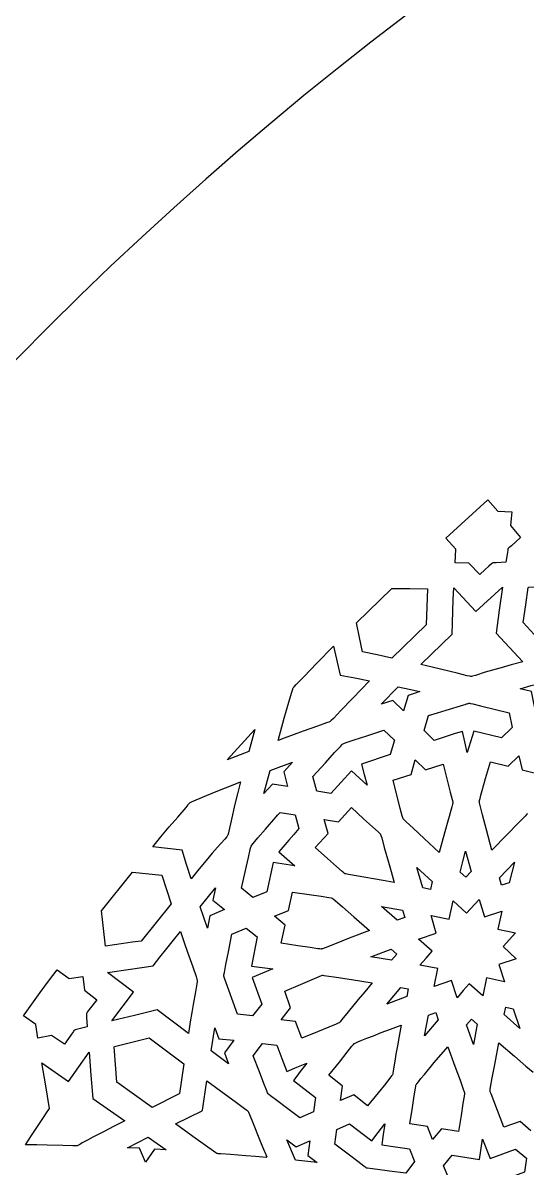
# Model space of a CAD drawing. Extents: x 2600 to 3740, y -1616 to -476.
# Drawn here: x 2762.5 to 2845.1, y -780.9 to -593.1 of the extents above; entities that cross this region are included whole.
import ezdxf

# ---------------------------------------------------------------- set-up
doc = ezdxf.new("R2010")
doc.units = 0
doc.layers.add('LAYER_1', color=18, linetype='CONTINUOUS')
doc.layers.add('LAYER_2', color=174, linetype='CONTINUOUS')

msp = doc.modelspace()

# ---------------------------------------------------------------- linework, layer by layer
at = {"layer": 'LAYER_1'}
for points in [[(2842.41, -675.5), (2844.03, -677.47), (2842.54, -678.82), (2842.14, -679.18), (2842.03, -679.28), (2841.98, -679.34), (2841.94, -679.51), (2841.88, -679.94), (2841.64, -681.54), (2840.04, -681.61), (2839.61, -681.64), (2839.49, -681.65), (2839.43, -681.66), (2839.37, -681.7), (2839.26, -681.8), (2838.86, -682.16), (2838.24, -682.74), (2837.38, -683.52), (2835.59, -681.7), (2833.32, -681.64), (2833.46, -679.38), (2831.79, -677.56), (2838.69, -671.28), (2840.32, -673.14), (2841.46, -673.19), (2842.59, -673.25), (2842.5, -674.37)], [(2828.58, -691.8), (2822.95, -697.25), (2820.55, -696.73), (2818.14, -696.23), (2817.63, -693.86), (2817.15, -691.49), (2822.96, -685.86), (2825.87, -685.86), (2828.77, -685.87), (2828.67, -688.83)], [(2840.03, -693.15), (2844.42, -697.85), (2842.52, -698.35), (2840.86, -698.82), (2839.44, -699.23), (2838.27, -699.58), (2836.64, -700.08), (2836.18, -700.21), (2836.03, -700.25), (2835.95, -700.26), (2835.87, -700.25), (2835.73, -700.23), (2835.28, -700.13), (2833.68, -699.74), (2831.15, -699.13), (2829.53, -698.74), (2827.69, -698.32), (2832.82, -693.34), (2832.87, -691.44), (2832.93, -689.53), (2833, -687.63), (2833.09, -685.73), (2836.72, -689.61), (2841.09, -685.63), (2840.55, -689.39)], [(2854.16, -695.37), (2854.11, -695.39), (2854.1, -695.43), (2849.29, -696.64), (2844.5, -691.41), (2844.9, -688.54), (2845.31, -685.68), (2845.37, -685.67), (2845.38, -685.62), (2848.26, -685.49), (2851.14, -685.37), (2855.84, -690.69)], [(2804.33, -710.74), (2805.32, -707.12), (2806.06, -704.48), (2806.33, -703.53), (2806.54, -702.82), (2806.69, -702.35), (2806.74, -702.21), (2806.78, -702.13), (2806.83, -702.06), (2806.94, -701.94), (2807.29, -701.56), (2808.58, -700.24), (2810.62, -698.15), (2813.4, -695.3), (2814.45, -700.04), (2816.86, -700.51), (2819.27, -701), (2816.57, -703.79), (2814.61, -705.84), (2813.37, -707.13), (2813.01, -707.49), (2812.89, -707.59), (2812.82, -707.65), (2812.63, -707.73), (2812.22, -707.88), (2810.75, -708.4), (2808.43, -709.22), (2806.96, -709.76), (2805.27, -710.38)], [(2825.62, -703.36), (2824.86, -705.89), (2823.13, -704.18), (2821.21, -704.82), (2823.97, -701.97), (2825.76, -702.35), (2827.55, -702.75), (2826.58, -703.05)], [(2848.2, -703.37), (2846.33, -705.18), (2845.82, -702.74), (2843.98, -702.27), (2845.79, -701.76), (2846.7, -701.51), (2847.62, -701.27), (2850.06, -703.88)], [(2842.68, -708.63), (2840.92, -710.34), (2836.38, -709.23), (2835.83, -710.97), (2835.56, -711.85), (2835.3, -712.72), (2834.9, -711), (2834.51, -709.29), (2833.34, -709.63), (2832.18, -710), (2829.87, -710.74), (2828.24, -709.13), (2828.97, -706.66), (2830.41, -706.2), (2831.84, -705.77), (2834.73, -704.93), (2834.97, -704.85), (2835.2, -704.76), (2835.32, -704.72), (2835.44, -704.68), (2835.56, -704.66), (2835.69, -704.65), (2835.86, -704.67), (2836.22, -704.75), (2837.47, -705.06), (2842.16, -706.24)], [(2799.5, -712.57), (2795.97, -713.92), (2800.5, -708.93)], [(2822.68, -713.08), (2817.99, -714.63), (2818.43, -716.35), (2818.88, -718.07), (2816.36, -715.71), (2812.96, -719.44), (2810.65, -719.04), (2810.01, -716.65), (2812.06, -714.4), (2813.55, -712.75), (2814.51, -711.72), (2814.78, -711.43), (2814.92, -711.3), (2815.1, -711.23), (2815.46, -711.1), (2816.76, -710.66), (2818.83, -709.99), (2821.65, -709.06), (2823.37, -710.73)], [(2805.23, -715.89), (2805.87, -718.3), (2803.39, -717.9), (2801.97, -719.46), (2802.98, -715.7), (2806.64, -714.33)], [(2830.73, -729.14), (2828.24, -726.83), (2826.42, -725.15), (2825.27, -724.08), (2824.95, -723.77), (2824.86, -723.67), (2824.81, -723.61), (2824.75, -723.45), (2824.65, -723.11), (2824.32, -721.88), (2823.15, -717.27), (2826.1, -716.31), (2826.78, -713.94), (2828.44, -715.55), (2831.36, -714.62), (2832.03, -717.28), (2832.53, -719.22), (2832.85, -720.45), (2832.93, -720.8), (2832.95, -720.97), (2832.94, -721.05), (2832.91, -721.19), (2832.79, -721.64), (2832.32, -723.21), (2832, -724.34), (2831.62, -725.71), (2831.19, -727.3)], [(2790.04, -733.41), (2789.3, -731.07), (2788.57, -728.72), (2786.17, -728.44), (2783.76, -728.18), (2784.43, -727.36), (2785.1, -726.54), (2786.47, -724.93), (2787.85, -723.32), (2789.22, -721.72), (2789.39, -721.51), (2789.55, -721.3), (2789.63, -721.19), (2789.72, -721.09), (2789.81, -721), (2789.91, -720.92), (2790.1, -720.82), (2790.49, -720.64), (2791.9, -720.04), (2794.15, -719.13), (2797.23, -717.89), (2798.15, -717.53), (2797.65, -719.49), (2797.23, -721.22), (2796.6, -723.92), (2796.21, -725.64), (2796.09, -726.12), (2796.05, -726.27), (2796.02, -726.35), (2795.97, -726.42), (2795.88, -726.54), (2795.55, -726.93), (2794.35, -728.27), (2793.51, -729.24), (2792.5, -730.42), (2791.34, -731.81)], [(2807.71, -725.21), (2806.87, -726.15), (2806.05, -727.1), (2804.41, -729.02), (2807.02, -731.28), (2803.52, -730.77), (2802.43, -735.56), (2800.15, -736.48), (2798.31, -734.94), (2798.96, -732.06), (2799.43, -729.95), (2799.74, -728.62), (2799.83, -728.24), (2799.89, -728.06), (2799.98, -727.93), (2800.2, -727.66), (2800.97, -726.74), (2802.22, -725.29), (2803.94, -723.33), (2804.28, -722.95), (2804.63, -722.57), (2807.08, -722.96)], [(2823.34, -734.03), (2821.52, -733.7), (2819.92, -733.42), (2817.42, -732.99), (2815.84, -732.72), (2815.4, -732.63), (2815.26, -732.6), (2815.19, -732.57), (2815.05, -732.47), (2814.78, -732.25), (2813.85, -731.42), (2812.38, -730.1), (2810.37, -728.32), (2812.5, -725.98), (2811.86, -723.7), (2814.21, -724.1), (2816.33, -721.76), (2818.32, -723.58), (2819.79, -724.9), (2820.7, -725.74), (2820.96, -725.98), (2821.07, -726.11), (2821.1, -726.18), (2821.15, -726.31), (2821.28, -726.74), (2821.71, -728.28), (2822.39, -730.71), (2822.83, -732.26)], [(2835.95, -732.23), (2835.07, -733.19), (2834.15, -732.34), (2834.59, -730.62), (2835.04, -728.92)], [(2829.26, -735.16), (2828.02, -734.92), (2827.05, -731.59), (2829.57, -733.9)], [(2842.16, -734.1), (2840.93, -734.47), (2840.59, -733.27), (2843.05, -730.73)], [(2786.75, -737.52), (2781.86, -743.63), (2780.4, -743.82), (2778.94, -744.03), (2776.02, -744.47), (2775.67, -741.57), (2775.51, -740.12), (2775.36, -738.66), (2780.42, -732.35), (2785.22, -732.82), (2785.99, -735.17)], [(2793.62, -736.93), (2795.5, -738.48), (2793.1, -739.52), (2792.71, -741.52), (2791.54, -738.03), (2794.03, -734.93)], [(2804.83, -744.01), (2805.48, -741.02), (2803.7, -739.54), (2806.01, -738.62), (2806.67, -735.62), (2809.39, -736.01), (2811.38, -736.3), (2812.63, -736.49), (2812.98, -736.56), (2813.15, -736.6), (2813.22, -736.64), (2813.32, -736.72), (2813.66, -737.01), (2814.85, -738.04), (2816.71, -739.68), (2819.27, -741.91), (2815.95, -743.18), (2813.53, -744.13), (2812, -744.73), (2811.56, -744.89), (2811.43, -744.93), (2811.35, -744.95), (2811.17, -744.94), (2810.82, -744.89), (2809.56, -744.7), (2807.56, -744.4)], [(2840.3, -741.69), (2843.2, -742.31), (2841.17, -744.54), (2843.35, -746.54), (2840.51, -747.47), (2841.41, -750.3), (2838.49, -749.69), (2837.85, -752.6), (2835.62, -750.63), (2834.63, -751.77), (2833.65, -752.92), (2832.7, -750.08), (2829.88, -751.1), (2830.48, -748.12), (2827.55, -747.59), (2828.55, -746.43), (2829.56, -745.27), (2827.34, -743.31), (2830.24, -742.32), (2829.37, -739.46), (2832.32, -740.04), (2833.02, -737.07), (2835.2, -739.07), (2837.27, -736.8), (2838.12, -739.67), (2840.98, -738.73)], [(2825.06, -739.78), (2823.83, -740.21), (2821.27, -737.95), (2824.69, -738.57)], [(2799.93, -747.75), (2803.42, -748.17), (2800.06, -749.61), (2801.62, -754), (2800.09, -755.91), (2797.64, -755.63), (2796, -751.11), (2795.56, -749.9), (2795.45, -749.55), (2795.41, -749.38), (2795.43, -749.2), (2795.49, -748.82), (2795.74, -747.49), (2796.16, -745.39), (2796.73, -742.51), (2799.08, -741.5), (2800.85, -742.95)], [(2789.59, -758.8), (2784.46, -754.93), (2780.75, -755.82), (2777.05, -756.73), (2780.6, -752), (2776.36, -748.8), (2780.09, -748.24), (2783.83, -747.69), (2784.93, -746.28), (2786.04, -744.88), (2787.16, -743.49), (2788.28, -742.09), (2788.9, -743.88), (2789.44, -745.44), (2790.3, -747.88), (2790.85, -749.43), (2790.99, -749.86), (2791.03, -750), (2791.05, -750.08), (2791.03, -750.26), (2790.97, -750.63), (2790.74, -751.94), (2790.37, -754.02), (2790.15, -755.35), (2789.9, -756.86)], [(2822.9, -746.79), (2819.5, -746.22), (2822.81, -744.98), (2823.75, -745.8)], [(2772.57, -751.68), (2774.57, -753.27), (2773.35, -754.87), (2773.03, -755.3), (2772.94, -755.43), (2772.91, -755.49), (2772.9, -755.67), (2772.92, -756.09), (2773, -757.69), (2771.46, -758.11), (2771.05, -758.22), (2770.93, -758.25), (2770.88, -758.28), (2770.83, -758.33), (2770.74, -758.45), (2770.43, -758.89), (2769.95, -759.59), (2769.29, -760.55), (2767.15, -759.14), (2764.94, -759.55), (2764.59, -757.31), (2762.58, -755.88), (2763.92, -753.97), (2765.29, -752.08), (2766.66, -750.2), (2768.06, -748.33), (2770.04, -749.8), (2772.29, -749.44)], [(2808.17, -759.56), (2807.16, -756.82), (2804.83, -756.53), (2806.36, -754.61), (2805.38, -751.84), (2807.97, -750.74), (2809.86, -749.94), (2811.06, -749.44), (2811.4, -749.3), (2811.57, -749.25), (2811.65, -749.25), (2811.79, -749.26), (2812.24, -749.32), (2813.82, -749.56), (2816.31, -749.96), (2819.72, -750.51), (2818.5, -751.95), (2817.44, -753.22), (2815.8, -755.23), (2814.77, -756.51), (2814.48, -756.86), (2814.38, -756.97), (2814.32, -757.02), (2814.17, -757.1), (2813.83, -757.25), (2812.64, -757.74), (2810.75, -758.5)], [(2825.39, -752.75), (2822.11, -753.97), (2824.4, -751.28), (2825.64, -751.49)], [(2843.91, -757.96), (2841.36, -755.7), (2841.62, -754.49), (2842.84, -754.74)], [(2830.56, -756.54), (2828.3, -759.18), (2828.96, -755.79), (2830.15, -755.35)], [(2836.31, -760.61), (2835.18, -757.38), (2836, -756.42), (2836.94, -757.24)], [(2795.49, -761.99), (2796.18, -763.78), (2793.33, -761.62), (2793.91, -757.88), (2794.6, -759.67), (2797.05, -759.91)], [(2818.98, -770.65), (2816.7, -768.87), (2814.51, -769.76), (2814.88, -767.44), (2812.61, -765.65), (2814.34, -763.47), (2815.61, -761.87), (2816.41, -760.86), (2816.65, -760.59), (2816.77, -760.46), (2816.84, -760.42), (2816.96, -760.36), (2817.37, -760.17), (2818.01, -759.91), (2818.86, -759.57), (2819.93, -759.15), (2821.22, -758.65), (2822.74, -758.08), (2824.47, -757.43), (2824.13, -759.24), (2823.85, -760.83), (2823.62, -762.19), (2823.44, -763.32), (2823.19, -764.9), (2823.12, -765.34), (2823.09, -765.48), (2823.06, -765.55), (2822.97, -765.7), (2822.75, -765.98), (2821.96, -766.97), (2820.7, -768.52)], [(2788.13, -768.62), (2788.08, -768.64), (2788.08, -768.69), (2783.67, -770.9), (2777.89, -766.78), (2777.66, -763.88), (2777.45, -760.98), (2777.51, -760.96), (2777.51, -760.9), (2780.33, -760.21), (2783.16, -759.52), (2788.86, -763.75)], [(2773.92, -769.44), (2779.19, -773.12), (2777.43, -774.01), (2775.68, -774.9), (2773.93, -775.8), (2773.06, -776.26), (2772.2, -776.73), (2771.99, -776.86), (2771.78, -777), (2771.68, -777.06), (2771.57, -777.12), (2771.46, -777.17), (2771.34, -777.2), (2771.26, -777.21), (2771.12, -777.22), (2770.66, -777.21), (2769.02, -777.17), (2766.43, -777.1), (2764.78, -777.07), (2762.89, -777.04), (2763.87, -775.54), (2764.85, -774.05), (2765.83, -772.56), (2766.33, -771.82), (2766.84, -771.08), (2766.21, -767.35), (2765.59, -763.62), (2769.94, -766.67), (2773.34, -761.83), (2773.62, -765.64)], [(2806.81, -766.49), (2810.43, -769.28), (2810.11, -771.61), (2807.86, -772.6), (2805.68, -770.96), (2804.07, -769.76), (2803.06, -769), (2802.78, -768.78), (2802.65, -768.67), (2802.57, -768.51), (2802.43, -768.18), (2801.96, -766.98), (2801.23, -765.08), (2800.22, -762.48), (2801.76, -760.45), (2804.08, -760.72), (2804.89, -762.88), (2805.73, -765.05), (2807.37, -764.33), (2809.02, -763.64), (2807.9, -765.05), (2807.35, -765.77)], [(2833.9, -774.86), (2831.06, -774.41), (2829.63, -776.2), (2828.78, -774.05), (2825.92, -773.62), (2826.32, -770.95), (2826.61, -768.99), (2826.8, -767.76), (2826.86, -767.41), (2826.9, -767.25), (2826.94, -767.18), (2827.02, -767.07), (2827.29, -766.71), (2827.72, -766.19), (2828.29, -765.49), (2829.9, -763.57), (2832.11, -760.97), (2833.26, -764.14), (2834.12, -766.46), (2834.66, -767.92), (2834.81, -768.34), (2834.85, -768.47), (2834.86, -768.54), (2834.85, -768.71), (2834.8, -769.06), (2834.61, -770.28), (2834.31, -772.22)], [(2802.45, -779.03), (2802.37, -779.03), (2802.4, -779.1), (2800.59, -778.95), (2799, -778.83), (2796.51, -778.65), (2794.93, -778.54), (2794.49, -778.5), (2794.36, -778.48), (2794.28, -778.46), (2794.21, -778.43), (2794.09, -778.35), (2793.71, -778.1), (2792.4, -777.16), (2790.32, -775.66), (2787.48, -773.62), (2791.87, -771.45), (2791.87, -771.4), (2791.92, -771.38), (2792.63, -766.54), (2795.44, -768.61), (2797.51, -770.12), (2798.81, -771.08), (2799.17, -771.36), (2799.28, -771.45), (2799.33, -771.5), (2799.37, -771.57), (2799.43, -771.69), (2799.61, -772.1), (2800.2, -773.57), (2801.14, -775.88), (2801.75, -777.35)], [(2821.3, -777.06), (2823.57, -777.37), (2825.83, -777.69), (2826.68, -779.79), (2825.26, -781.69), (2822.55, -781.34), (2820.57, -781.1), (2819.32, -780.95), (2818.97, -780.9), (2818.8, -780.86), (2818.66, -780.77), (2818.37, -780.56), (2817.36, -779.8), (2815.77, -778.58), (2813.59, -776.93), (2813.91, -774.51), (2816.03, -773.59), (2819.65, -776.38), (2820.71, -775), (2821.79, -773.63), (2821.53, -775.35), (2821.41, -776.2)], [(2784.04, -777.74), (2782.55, -779.87), (2781.56, -777.61), (2779.64, -777.52), (2783.03, -775.81), (2785.95, -777.85)], [(2809.2, -778.82), (2810.71, -779.93), (2807.13, -779.56), (2805.74, -776.25), (2807.25, -777.37), (2809.52, -776.37)], [(2844.68, -781.52), (2842.2, -782.44), (2840.38, -783.13), (2839.23, -783.56), (2838.91, -783.67), (2838.75, -783.71), (2838.58, -783.7), (2838.23, -783.65), (2836.98, -783.45), (2835.01, -783.12), (2832.32, -782.69), (2831.42, -780.49), (2832.82, -778.74), (2837.31, -779.47), (2837.79, -776.11), (2839.07, -779.31), (2843.23, -777.76), (2845, -779.21)]]:
    msp.add_lwpolyline(points, close=True, dxfattribs=at)
for points in [[(2845.19, -722.7), (2845.1, -722.81), (2844.79, -723.15), (2843.64, -724.32), (2841.83, -726.17), (2839.35, -728.71), (2838.46, -725.39), (2837.81, -722.96), (2837.42, -721.42), (2837.32, -720.99), (2837.29, -720.85), (2837.28, -720.77), (2837.31, -720.6), (2837.4, -720.24), (2837.54, -719.7), (2837.74, -718.97), (2838.32, -716.98), (2839.14, -714.27), (2842.01, -714.98), (2843.78, -713.26), (2844.3, -715.55), (2847.15, -716.27)], [(2845.75, -774.73), (2843.97, -773.24), (2841.28, -774.17), (2839.64, -769.86), (2839.21, -768.7), (2839.09, -768.37), (2839.05, -768.21), (2839.05, -768.13), (2839.07, -768), (2839.13, -767.57), (2839.41, -766.04), (2839.86, -763.62), (2840.48, -760.31), (2843.05, -762.52), (2844.93, -764.14), (2846.12, -765.16)]]:
    msp.add_lwpolyline(points, dxfattribs=at)
at = {"layer": 'LAYER_2'}
msp.add_lwpolyline([(3169.77, -475.95, 0.414214), (2599.77, -1045.95, 0.414214), (3169.77, -1615.95, 0.414214), (3739.77, -1045.95, 0.414214)], format="xyb", close=True, dxfattribs=at)

doc.saveas('drawing.dxf')
